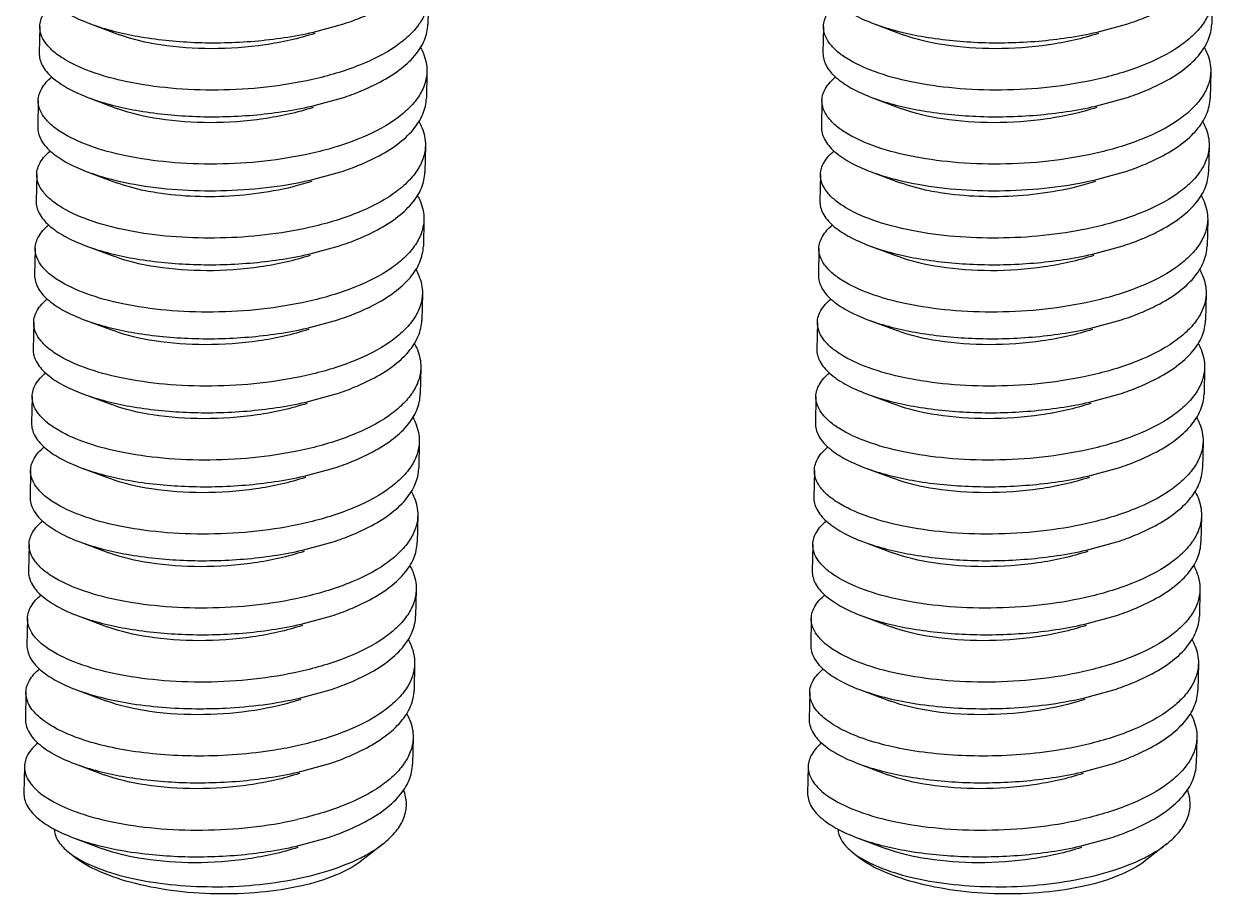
# Model space of a CAD drawing. Header units: millimetres. Extents: x 0 to 549, y 0 to 190.
# Drawn here: x 197.65 to 210.73, y 32.26 to 41.83 of the extents above; entities that cross this region are included whole.
import ezdxf

# ---------------------------------------------------------------- set-up
doc = ezdxf.new("R2010")
doc.units = ezdxf.units.MM

msp = doc.modelspace()

# ---------------------------------------------------------------- linework, layer by layer
at = {"color": 7, "linetype": 'Continuous'}
for p, q in [((202.102, 42.123), (202.096, 41.83)), ((210.72, 42.123), (210.714, 41.83)), ((197.828, 41.805), (197.822, 41.512)), ((198.385, 41.834), (198.705, 41.714)), ((200.837, 41.742), (201.173, 41.834)), ((206.446, 41.805), (206.44, 41.512)), ((207.003, 41.834), (207.322, 41.714)), ((209.454, 41.742), (209.791, 41.834)), ((202.085, 41.309), (202.079, 41.016)), ((210.703, 41.309), (210.697, 41.016)), ((197.811, 40.991), (197.805, 40.698)), ((198.368, 41.02), (198.688, 40.9)), ((200.82, 40.928), (201.156, 41.02)), ((206.429, 40.991), (206.423, 40.698)), ((206.986, 41.02), (207.306, 40.9)), ((209.438, 40.928), (209.774, 41.02)), ((202.068, 40.495), (202.062, 40.202)), ((210.686, 40.495), (210.68, 40.202)), ((197.794, 40.177), (197.788, 39.884)), ((198.351, 40.206), (198.671, 40.086)), ((200.803, 40.114), (201.139, 40.206)), ((206.412, 40.177), (206.406, 39.884)), ((206.969, 40.206), (207.289, 40.086)), ((209.421, 40.114), (209.757, 40.206)), ((202.052, 39.681), (202.046, 39.388)), ((210.67, 39.681), (210.663, 39.388)), ((198.334, 39.392), (198.654, 39.272)), ((200.786, 39.3), (201.123, 39.392)), ((206.952, 39.392), (207.272, 39.272)), ((209.404, 39.3), (209.74, 39.392)), ((197.777, 39.362), (197.771, 39.069)), ((206.395, 39.362), (206.389, 39.069)), ((202.035, 38.867), (202.029, 38.574)), ((210.653, 38.867), (210.647, 38.574)), ((197.761, 38.548), (197.754, 38.255)), ((198.317, 38.578), (198.637, 38.458)), ((200.769, 38.485), (201.106, 38.578)), ((206.378, 38.548), (206.372, 38.255)), ((206.935, 38.578), (207.255, 38.458)), ((209.387, 38.485), (209.724, 38.578)), ((202.018, 38.053), (202.012, 37.76)), ((210.636, 38.053), (210.63, 37.76)), ((197.744, 37.734), (197.738, 37.441)), ((198.301, 37.764), (198.62, 37.644)), ((200.752, 37.671), (201.089, 37.763)), ((206.362, 37.734), (206.356, 37.441)), ((206.918, 37.764), (207.238, 37.644)), ((209.37, 37.671), (209.707, 37.763)), ((202.001, 37.239), (201.995, 36.946)), ((210.619, 37.239), (210.613, 36.946)), ((197.727, 36.92), (197.721, 36.627)), ((198.284, 36.949), (198.603, 36.83)), ((200.735, 36.857), (201.072, 36.949)), ((206.345, 36.92), (206.339, 36.627)), ((206.902, 36.949), (207.221, 36.83)), ((209.353, 36.857), (209.69, 36.949)), ((201.984, 36.425), (201.978, 36.132)), ((210.602, 36.425), (210.596, 36.132)), ((197.71, 36.106), (197.704, 35.813)), ((198.267, 36.135), (198.586, 36.015)), ((200.718, 36.043), (201.055, 36.135)), ((206.328, 36.106), (206.322, 35.813)), ((206.885, 36.135), (207.204, 36.015)), ((209.336, 36.043), (209.673, 36.135)), ((201.967, 35.611), (201.961, 35.318)), ((210.585, 35.611), (210.579, 35.318)), ((198.25, 35.321), (198.57, 35.201)), ((200.702, 35.229), (201.038, 35.321)), ((206.868, 35.321), (207.188, 35.201)), ((209.32, 35.229), (209.656, 35.321)), ((197.693, 35.292), (197.687, 34.999)), ((206.311, 35.292), (206.305, 34.999)), ((201.95, 34.797), (201.944, 34.503)), ((210.568, 34.797), (210.562, 34.503)), ((197.676, 34.478), (197.67, 34.185)), ((198.233, 34.507), (198.553, 34.387)), ((200.685, 34.415), (201.021, 34.507)), ((206.294, 34.478), (206.288, 34.185)), ((206.851, 34.507), (207.171, 34.387)), ((209.303, 34.415), (209.639, 34.507)), ((201.934, 33.982), (201.927, 33.689)), ((210.551, 33.982), (210.545, 33.689)), ((197.659, 33.664), (197.653, 33.371)), ((198.216, 33.693), (198.536, 33.573)), ((200.668, 33.601), (201.004, 33.693)), ((206.277, 33.664), (206.271, 33.371)), ((206.834, 33.693), (207.154, 33.573)), ((209.286, 33.601), (209.622, 33.693)), ((198.199, 32.879), (198.519, 32.759)), ((200.651, 32.787), (200.988, 32.879)), ((206.817, 32.879), (207.137, 32.759)), ((209.269, 32.787), (209.606, 32.879)), ((198.127, 32.736), (198.173, 32.7)), ((201.603, 32.813), (201.37, 32.629)), ((206.745, 32.736), (206.791, 32.7)), ((210.221, 32.813), (209.988, 32.629))]:
    msp.add_line(p, q, dxfattribs=at)
for points, knots in [([(201.173, 41.834), (201.242, 41.857), (201.374, 41.905), (201.585, 42.001), (201.789, 42.124), (201.967, 42.282), (202.082, 42.456), (202.112, 42.584), (202.113, 42.645)], [0, 0, 0, 0, 0.166245, 0.320895, 0.529027, 0.708107, 0.861801, 1, 1, 1, 1]), ([(209.791, 41.834), (209.86, 41.857), (209.992, 41.905), (210.203, 42.001), (210.407, 42.124), (210.585, 42.282), (210.7, 42.456), (210.73, 42.584), (210.731, 42.645)], [0, 0, 0, 0, 0.166245, 0.320895, 0.529027, 0.708107, 0.861801, 1, 1, 1, 1]), ([(197.839, 42.326), (197.838, 42.28), (197.867, 42.177), (197.983, 42.046), (198.161, 41.927), (198.304, 41.864), (198.385, 41.834)], [0, 0, 0, 0, 0.178322, 0.394186, 0.666667, 1, 1, 1, 1]), ([(206.457, 42.326), (206.456, 42.28), (206.485, 42.177), (206.601, 42.046), (206.779, 41.927), (206.922, 41.864), (207.003, 41.834)], [0, 0, 0, 0, 0.178322, 0.394186, 0.666667, 1, 1, 1, 1]), ([(202.102, 42.124), (202.101, 42.076), (202.083, 41.977), (202.011, 41.837), (201.898, 41.706), (201.683, 41.533), (201.323, 41.355), (201.002, 41.261), (200.826, 41.221)], [0, 0, 0, 0, 0.08589, 0.178053, 0.281182, 0.397902, 0.673813, 1, 1, 1, 1]), ([(210.72, 42.124), (210.719, 42.076), (210.701, 41.977), (210.629, 41.837), (210.516, 41.706), (210.301, 41.533), (209.941, 41.355), (209.62, 41.261), (209.444, 41.221)], [0, 0, 0, 0, 0.08589, 0.178053, 0.281182, 0.397902, 0.673813, 1, 1, 1, 1]), ([(197.828, 41.805), (197.829, 41.851), (197.863, 41.953), (197.935, 42.028), (197.978, 42.064)], [0, 0, 0, 0, 0.452143, 1, 1, 1, 1]), ([(206.446, 41.805), (206.447, 41.851), (206.48, 41.953), (206.553, 42.028), (206.596, 42.064)], [0, 0, 0, 0, 0.452143, 1, 1, 1, 1]), ([(200.826, 41.221), (200.658, 41.183), (200.313, 41.127), (199.79, 41.096), (199.279, 41.116), (198.809, 41.182), (198.409, 41.29), (198.133, 41.413), (197.972, 41.53), (197.89, 41.618), (197.839, 41.709), (197.827, 41.774), (197.828, 41.805)], [0, 0, 0, 0, 0.158359, 0.321539, 0.481172, 0.629006, 0.757774, 0.862121, 0.904515, 0.940717, 0.971845, 1, 1, 1, 1]), ([(198.385, 41.834), (198.552, 41.772), (198.93, 41.678), (199.538, 41.616), (200.188, 41.63), (200.624, 41.694), (200.837, 41.742)], [0, 0, 0, 0, 0.215885, 0.468196, 0.736877, 1, 1, 1, 1]), ([(200.852, 41.728), (200.674, 41.67), (200.297, 41.587), (199.725, 41.547), (199.186, 41.583), (198.85, 41.659), (198.705, 41.714)], [0, 0, 0, 0, 0.257786, 0.529454, 0.785956, 1, 1, 1, 1]), ([(201.156, 41.02), (201.225, 41.042), (201.357, 41.09), (201.568, 41.187), (201.772, 41.309), (201.95, 41.468), (202.065, 41.642), (202.095, 41.77), (202.096, 41.83)], [0, 0, 0, 0, 0.166248, 0.320901, 0.529032, 0.708109, 0.861802, 1, 1, 1, 1]), ([(209.444, 41.221), (209.276, 41.183), (208.931, 41.127), (208.408, 41.096), (207.897, 41.116), (207.427, 41.182), (207.027, 41.29), (206.751, 41.413), (206.59, 41.53), (206.508, 41.618), (206.457, 41.709), (206.445, 41.774), (206.446, 41.805)], [0, 0, 0, 0, 0.158359, 0.321539, 0.481172, 0.629006, 0.757774, 0.862121, 0.904515, 0.940717, 0.971845, 1, 1, 1, 1]), ([(207.003, 41.834), (207.17, 41.772), (207.548, 41.678), (208.156, 41.616), (208.806, 41.63), (209.242, 41.694), (209.454, 41.742)], [0, 0, 0, 0, 0.215885, 0.468196, 0.736877, 1, 1, 1, 1]), ([(209.47, 41.728), (209.292, 41.67), (208.914, 41.587), (208.343, 41.547), (207.804, 41.583), (207.468, 41.659), (207.322, 41.714)], [0, 0, 0, 0, 0.257786, 0.529454, 0.785956, 1, 1, 1, 1]), ([(209.774, 41.02), (209.843, 41.042), (209.975, 41.09), (210.186, 41.187), (210.39, 41.309), (210.568, 41.468), (210.683, 41.642), (210.713, 41.77), (210.714, 41.83)], [0, 0, 0, 0, 0.166248, 0.320901, 0.529032, 0.708109, 0.861802, 1, 1, 1, 1]), ([(197.822, 41.512), (197.821, 41.466), (197.85, 41.363), (197.966, 41.232), (198.144, 41.113), (198.287, 41.05), (198.368, 41.02)], [0, 0, 0, 0, 0.178333, 0.394204, 0.666679, 1, 1, 1, 1]), ([(202.015, 41.571), (202.027, 41.55), (202.067, 41.468), (202.087, 41.376), (202.085, 41.309)], [0, 0, 0, 0, 0.26442, 1, 1, 1, 1]), ([(206.44, 41.512), (206.439, 41.466), (206.468, 41.363), (206.584, 41.232), (206.762, 41.113), (206.905, 41.05), (206.986, 41.02)], [0, 0, 0, 0, 0.178333, 0.394204, 0.666679, 1, 1, 1, 1]), ([(210.633, 41.571), (210.645, 41.55), (210.685, 41.468), (210.705, 41.376), (210.703, 41.309)], [0, 0, 0, 0, 0.26442, 1, 1, 1, 1]), ([(197.811, 40.991), (197.812, 41.037), (197.845, 41.138), (197.918, 41.213), (197.961, 41.249)], [0, 0, 0, 0, 0.452363, 1, 1, 1, 1]), ([(202.085, 41.309), (202.084, 41.262), (202.066, 41.163), (201.994, 41.023), (201.881, 40.891), (201.666, 40.719), (201.306, 40.54), (200.985, 40.446), (200.809, 40.407)], [0, 0, 0, 0, 0.085889, 0.178053, 0.281181, 0.3979, 0.673817, 1, 1, 1, 1]), ([(206.429, 40.991), (206.43, 41.037), (206.463, 41.138), (206.536, 41.213), (206.578, 41.249)], [0, 0, 0, 0, 0.452363, 1, 1, 1, 1]), ([(210.703, 41.309), (210.702, 41.262), (210.684, 41.163), (210.612, 41.023), (210.499, 40.891), (210.284, 40.719), (209.924, 40.54), (209.603, 40.446), (209.427, 40.407)], [0, 0, 0, 0, 0.085889, 0.178053, 0.281181, 0.3979, 0.673817, 1, 1, 1, 1]), ([(200.809, 40.407), (200.641, 40.369), (200.296, 40.313), (199.774, 40.282), (199.262, 40.302), (198.792, 40.368), (198.392, 40.475), (198.117, 40.599), (197.956, 40.716), (197.873, 40.803), (197.822, 40.895), (197.811, 40.96), (197.811, 40.991)], [0, 0, 0, 0, 0.158351, 0.321517, 0.481143, 0.628984, 0.757759, 0.86211, 0.904507, 0.940711, 0.971842, 1, 1, 1, 1]), ([(198.368, 41.02), (198.535, 40.957), (198.913, 40.864), (199.521, 40.802), (200.171, 40.816), (200.607, 40.88), (200.82, 40.928)], [0, 0, 0, 0, 0.215898, 0.468218, 0.736886, 1, 1, 1, 1]), ([(201.139, 40.206), (201.208, 40.228), (201.34, 40.276), (201.551, 40.373), (201.755, 40.495), (201.933, 40.654), (202.048, 40.828), (202.078, 40.956), (202.079, 41.016)], [0, 0, 0, 0, 0.166247, 0.3209, 0.529034, 0.708112, 0.861804, 1, 1, 1, 1]), ([(209.427, 40.407), (209.259, 40.369), (208.914, 40.313), (208.392, 40.282), (207.88, 40.302), (207.41, 40.368), (207.01, 40.475), (206.735, 40.599), (206.573, 40.716), (206.491, 40.803), (206.44, 40.895), (206.428, 40.96), (206.429, 40.991)], [0, 0, 0, 0, 0.158351, 0.321517, 0.481143, 0.628984, 0.757759, 0.86211, 0.904507, 0.940711, 0.971842, 1, 1, 1, 1]), ([(206.986, 41.02), (207.153, 40.957), (207.531, 40.864), (208.139, 40.802), (208.789, 40.816), (209.225, 40.88), (209.438, 40.928)], [0, 0, 0, 0, 0.215898, 0.468218, 0.736886, 1, 1, 1, 1]), ([(209.757, 40.206), (209.826, 40.228), (209.958, 40.276), (210.169, 40.373), (210.373, 40.495), (210.551, 40.654), (210.666, 40.828), (210.696, 40.956), (210.697, 41.016)], [0, 0, 0, 0, 0.166247, 0.3209, 0.529034, 0.708112, 0.861804, 1, 1, 1, 1]), ([(200.835, 40.914), (200.657, 40.856), (200.28, 40.773), (199.708, 40.733), (199.169, 40.769), (198.833, 40.845), (198.688, 40.9)], [0, 0, 0, 0, 0.257787, 0.529454, 0.785954, 1, 1, 1, 1]), ([(209.453, 40.914), (209.275, 40.856), (208.898, 40.773), (208.326, 40.733), (207.787, 40.769), (207.451, 40.845), (207.306, 40.9)], [0, 0, 0, 0, 0.257787, 0.529454, 0.785954, 1, 1, 1, 1]), ([(197.805, 40.698), (197.804, 40.652), (197.833, 40.549), (197.949, 40.418), (198.127, 40.299), (198.271, 40.236), (198.351, 40.206)], [0, 0, 0, 0, 0.178325, 0.394188, 0.666679, 1, 1, 1, 1]), ([(201.998, 40.757), (202.01, 40.736), (202.05, 40.655), (202.07, 40.562), (202.068, 40.495)], [0, 0, 0, 0, 0.264434, 1, 1, 1, 1]), ([(206.423, 40.698), (206.422, 40.652), (206.451, 40.549), (206.567, 40.418), (206.745, 40.299), (206.888, 40.236), (206.969, 40.206)], [0, 0, 0, 0, 0.178325, 0.394188, 0.666679, 1, 1, 1, 1]), ([(210.616, 40.757), (210.628, 40.736), (210.668, 40.655), (210.688, 40.562), (210.686, 40.495)], [0, 0, 0, 0, 0.264434, 1, 1, 1, 1]), ([(197.794, 40.177), (197.795, 40.223), (197.829, 40.325), (197.902, 40.4), (197.945, 40.436)], [0, 0, 0, 0, 0.452078, 1, 1, 1, 1]), ([(202.068, 40.495), (202.068, 40.448), (202.049, 40.349), (201.977, 40.209), (201.864, 40.077), (201.649, 39.905), (201.289, 39.726), (200.968, 39.632), (200.792, 39.593)], [0, 0, 0, 0, 0.085888, 0.17805, 0.281177, 0.397897, 0.673812, 1, 1, 1, 1]), ([(206.412, 40.177), (206.413, 40.223), (206.447, 40.325), (206.52, 40.4), (206.563, 40.436)], [0, 0, 0, 0, 0.452078, 1, 1, 1, 1]), ([(210.686, 40.495), (210.685, 40.448), (210.667, 40.349), (210.595, 40.209), (210.482, 40.077), (210.267, 39.905), (209.907, 39.726), (209.586, 39.632), (209.41, 39.593)], [0, 0, 0, 0, 0.085888, 0.17805, 0.281177, 0.397897, 0.673812, 1, 1, 1, 1]), ([(198.856, 39.548), (198.706, 39.575), (198.438, 39.64), (198.134, 39.765), (197.955, 39.888), (197.864, 39.979), (197.806, 40.075), (197.794, 40.144), (197.794, 40.177)], [0, 0, 0, 0, 0.348714, 0.631769, 0.746293, 0.843391, 0.925998, 1, 1, 1, 1]), ([(198.351, 40.206), (198.389, 40.192), (198.558, 40.134), (198.732, 40.093), (198.867, 40.069)], [0, 0, 0, 0, 0.230109, 1, 1, 1, 1]), ([(201.123, 39.392), (201.192, 39.414), (201.324, 39.462), (201.534, 39.558), (201.738, 39.681), (201.916, 39.84), (202.032, 40.014), (202.061, 40.142), (202.062, 40.202)], [0, 0, 0, 0, 0.166249, 0.320901, 0.529031, 0.708108, 0.861801, 1, 1, 1, 1]), ([(207.474, 39.548), (207.324, 39.575), (207.055, 39.64), (206.752, 39.765), (206.573, 39.888), (206.482, 39.979), (206.424, 40.075), (206.412, 40.144), (206.412, 40.177)], [0, 0, 0, 0, 0.348714, 0.631769, 0.746293, 0.843391, 0.925998, 1, 1, 1, 1]), ([(206.969, 40.206), (207.007, 40.192), (207.176, 40.134), (207.35, 40.093), (207.485, 40.069)], [0, 0, 0, 0, 0.230109, 1, 1, 1, 1]), ([(209.74, 39.392), (209.81, 39.414), (209.942, 39.462), (210.152, 39.558), (210.356, 39.681), (210.534, 39.84), (210.649, 40.014), (210.679, 40.142), (210.68, 40.202)], [0, 0, 0, 0, 0.166249, 0.320901, 0.529031, 0.708108, 0.861801, 1, 1, 1, 1]), ([(199.109, 39.975), (199.069, 39.981), (198.92, 40.008), (198.774, 40.047), (198.671, 40.086)], [0, 0, 0, 0, 0.272455, 1, 1, 1, 1]), ([(198.867, 40.069), (199.181, 40.012), (199.832, 39.971), (200.482, 40.041), (200.803, 40.114)], [0, 0, 0, 0, 0.49218, 1, 1, 1, 1]), ([(200.818, 40.1), (200.545, 40.01), (199.972, 39.913), (199.392, 39.93), (199.109, 39.975)], [0, 0, 0, 0, 0.5014, 1, 1, 1, 1]), ([(207.727, 39.975), (207.687, 39.981), (207.538, 40.008), (207.391, 40.047), (207.289, 40.086)], [0, 0, 0, 0, 0.272455, 1, 1, 1, 1]), ([(207.485, 40.069), (207.799, 40.012), (208.45, 39.971), (209.099, 40.041), (209.421, 40.114)], [0, 0, 0, 0, 0.49218, 1, 1, 1, 1]), ([(209.436, 40.1), (209.163, 40.01), (208.59, 39.913), (208.01, 39.93), (207.727, 39.975)], [0, 0, 0, 0, 0.5014, 1, 1, 1, 1]), ([(201.982, 39.943), (201.993, 39.922), (202.034, 39.84), (202.053, 39.748), (202.052, 39.681)], [0, 0, 0, 0, 0.264415, 1, 1, 1, 1]), ([(210.6, 39.943), (210.611, 39.922), (210.651, 39.84), (210.671, 39.748), (210.67, 39.681)], [0, 0, 0, 0, 0.264415, 1, 1, 1, 1]), ([(197.788, 39.884), (197.787, 39.838), (197.816, 39.735), (197.933, 39.603), (198.11, 39.485), (198.254, 39.422), (198.334, 39.392)], [0, 0, 0, 0, 0.178332, 0.394202, 0.666677, 1, 1, 1, 1]), ([(206.406, 39.884), (206.405, 39.838), (206.434, 39.735), (206.55, 39.603), (206.728, 39.485), (206.872, 39.422), (206.952, 39.392)], [0, 0, 0, 0, 0.178332, 0.394202, 0.666677, 1, 1, 1, 1]), ([(202.052, 39.681), (202.051, 39.634), (202.033, 39.535), (201.96, 39.395), (201.847, 39.263), (201.632, 39.091), (201.272, 38.912), (200.951, 38.818), (200.775, 38.779)], [0, 0, 0, 0, 0.08589, 0.178054, 0.281182, 0.397901, 0.673816, 1, 1, 1, 1]), ([(210.67, 39.681), (210.669, 39.634), (210.65, 39.535), (210.578, 39.395), (210.465, 39.263), (210.25, 39.091), (209.89, 38.912), (209.569, 38.818), (209.393, 38.779)], [0, 0, 0, 0, 0.08589, 0.178054, 0.281182, 0.397901, 0.673816, 1, 1, 1, 1]), ([(197.777, 39.363), (197.778, 39.409), (197.812, 39.51), (197.884, 39.585), (197.927, 39.621)], [0, 0, 0, 0, 0.452352, 1, 1, 1, 1]), ([(200.792, 39.593), (200.471, 39.52), (199.822, 39.45), (199.17, 39.491), (198.856, 39.548)], [0, 0, 0, 0, 0.50782, 1, 1, 1, 1]), ([(206.395, 39.363), (206.396, 39.409), (206.43, 39.51), (206.502, 39.585), (206.545, 39.621)], [0, 0, 0, 0, 0.452352, 1, 1, 1, 1]), ([(209.41, 39.593), (209.089, 39.52), (208.44, 39.45), (207.788, 39.491), (207.474, 39.548)], [0, 0, 0, 0, 0.50782, 1, 1, 1, 1]), ([(198.334, 39.392), (198.501, 39.329), (198.88, 39.236), (199.487, 39.174), (200.137, 39.188), (200.574, 39.252), (200.786, 39.3)], [0, 0, 0, 0, 0.215899, 0.468219, 0.736885, 1, 1, 1, 1]), ([(201.106, 38.578), (201.175, 38.6), (201.307, 38.648), (201.517, 38.744), (201.721, 38.867), (201.899, 39.026), (202.015, 39.2), (202.044, 39.328), (202.046, 39.388)], [0, 0, 0, 0, 0.166248, 0.320903, 0.529036, 0.708114, 0.861805, 1, 1, 1, 1]), ([(206.952, 39.392), (207.119, 39.329), (207.498, 39.236), (208.105, 39.174), (208.755, 39.188), (209.192, 39.252), (209.404, 39.3)], [0, 0, 0, 0, 0.215899, 0.468219, 0.736885, 1, 1, 1, 1]), ([(209.724, 38.578), (209.793, 38.6), (209.925, 38.648), (210.135, 38.744), (210.339, 38.867), (210.517, 39.026), (210.633, 39.2), (210.662, 39.328), (210.663, 39.388)], [0, 0, 0, 0, 0.166248, 0.320903, 0.529036, 0.708114, 0.861805, 1, 1, 1, 1]), ([(200.775, 38.779), (200.607, 38.741), (200.262, 38.685), (199.74, 38.654), (199.229, 38.673), (198.759, 38.74), (198.358, 38.847), (198.083, 38.971), (197.922, 39.088), (197.839, 39.175), (197.788, 39.267), (197.777, 39.332), (197.777, 39.363)], [0, 0, 0, 0, 0.158351, 0.321516, 0.481142, 0.628982, 0.757759, 0.862111, 0.904507, 0.940711, 0.971842, 1, 1, 1, 1]), ([(200.801, 39.286), (200.624, 39.227), (200.246, 39.144), (199.675, 39.104), (199.136, 39.141), (198.799, 39.217), (198.654, 39.272)], [0, 0, 0, 0, 0.257787, 0.529455, 0.785955, 1, 1, 1, 1]), ([(209.393, 38.779), (209.225, 38.741), (208.88, 38.685), (208.358, 38.654), (207.847, 38.673), (207.377, 38.74), (206.976, 38.847), (206.701, 38.971), (206.54, 39.088), (206.457, 39.175), (206.406, 39.267), (206.395, 39.332), (206.395, 39.363)], [0, 0, 0, 0, 0.158351, 0.321516, 0.481142, 0.628982, 0.757759, 0.862111, 0.904507, 0.940711, 0.971842, 1, 1, 1, 1]), ([(209.419, 39.286), (209.242, 39.227), (208.864, 39.144), (208.293, 39.104), (207.753, 39.141), (207.417, 39.217), (207.272, 39.272)], [0, 0, 0, 0, 0.257787, 0.529455, 0.785955, 1, 1, 1, 1]), ([(201.965, 39.129), (201.976, 39.108), (202.017, 39.026), (202.036, 38.934), (202.035, 38.867)], [0, 0, 0, 0, 0.264442, 1, 1, 1, 1]), ([(210.583, 39.129), (210.594, 39.108), (210.635, 39.026), (210.654, 38.934), (210.653, 38.867)], [0, 0, 0, 0, 0.264442, 1, 1, 1, 1]), ([(197.771, 39.07), (197.77, 39.024), (197.8, 38.921), (197.916, 38.789), (198.093, 38.671), (198.237, 38.608), (198.317, 38.578)], [0, 0, 0, 0, 0.178324, 0.394184, 0.666664, 1, 1, 1, 1]), ([(206.389, 39.07), (206.388, 39.024), (206.417, 38.921), (206.534, 38.789), (206.711, 38.671), (206.855, 38.608), (206.935, 38.578)], [0, 0, 0, 0, 0.178324, 0.394184, 0.666664, 1, 1, 1, 1]), ([(202.035, 38.867), (202.034, 38.82), (202.016, 38.721), (201.944, 38.581), (201.83, 38.449), (201.615, 38.277), (201.255, 38.098), (200.934, 38.004), (200.758, 37.964)], [0, 0, 0, 0, 0.085888, 0.178049, 0.281176, 0.397895, 0.673811, 1, 1, 1, 1]), ([(210.653, 38.867), (210.652, 38.82), (210.634, 38.721), (210.562, 38.581), (210.448, 38.449), (210.233, 38.277), (209.873, 38.098), (209.552, 38.004), (209.376, 37.964)], [0, 0, 0, 0, 0.085888, 0.178049, 0.281176, 0.397895, 0.673811, 1, 1, 1, 1]), ([(197.761, 38.548), (197.762, 38.595), (197.795, 38.696), (197.868, 38.771), (197.911, 38.807)], [0, 0, 0, 0, 0.452192, 1, 1, 1, 1]), ([(206.378, 38.548), (206.379, 38.595), (206.413, 38.696), (206.486, 38.771), (206.529, 38.807)], [0, 0, 0, 0, 0.452192, 1, 1, 1, 1]), ([(200.758, 37.964), (200.591, 37.927), (200.245, 37.871), (199.723, 37.84), (199.212, 37.859), (198.742, 37.926), (198.341, 38.033), (198.066, 38.157), (197.905, 38.274), (197.822, 38.361), (197.771, 38.453), (197.76, 38.518), (197.761, 38.548)], [0, 0, 0, 0, 0.158363, 0.321548, 0.481183, 0.629018, 0.757782, 0.862125, 0.904517, 0.940717, 0.971844, 1, 1, 1, 1]), ([(198.317, 38.578), (198.485, 38.515), (198.863, 38.422), (199.47, 38.36), (200.12, 38.374), (200.557, 38.438), (200.769, 38.485)], [0, 0, 0, 0, 0.21588, 0.468192, 0.736875, 1, 1, 1, 1]), ([(200.785, 38.472), (200.607, 38.413), (200.229, 38.33), (199.658, 38.29), (199.119, 38.327), (198.783, 38.403), (198.637, 38.458)], [0, 0, 0, 0, 0.257787, 0.529453, 0.785955, 1, 1, 1, 1]), ([(201.089, 37.763), (201.158, 37.786), (201.29, 37.834), (201.5, 37.93), (201.704, 38.053), (201.882, 38.211), (201.998, 38.386), (202.027, 38.514), (202.029, 38.574)], [0, 0, 0, 0, 0.166249, 0.3209, 0.529028, 0.708103, 0.8618, 1, 1, 1, 1]), ([(209.376, 37.964), (209.208, 37.927), (208.863, 37.871), (208.341, 37.84), (207.829, 37.859), (207.36, 37.926), (206.959, 38.033), (206.684, 38.157), (206.523, 38.274), (206.44, 38.361), (206.389, 38.453), (206.378, 38.518), (206.378, 38.548)], [0, 0, 0, 0, 0.158363, 0.321548, 0.481183, 0.629018, 0.757782, 0.862125, 0.904517, 0.940717, 0.971844, 1, 1, 1, 1]), ([(206.935, 38.578), (207.103, 38.515), (207.481, 38.422), (208.088, 38.36), (208.738, 38.374), (209.175, 38.438), (209.387, 38.485)], [0, 0, 0, 0, 0.21588, 0.468192, 0.736875, 1, 1, 1, 1]), ([(209.403, 38.472), (209.225, 38.413), (208.847, 38.33), (208.276, 38.29), (207.737, 38.327), (207.4, 38.403), (207.255, 38.458)], [0, 0, 0, 0, 0.257787, 0.529453, 0.785955, 1, 1, 1, 1]), ([(209.707, 37.763), (209.776, 37.786), (209.908, 37.834), (210.118, 37.93), (210.322, 38.053), (210.5, 38.211), (210.616, 38.386), (210.645, 38.514), (210.647, 38.574)], [0, 0, 0, 0, 0.166249, 0.3209, 0.529028, 0.708103, 0.8618, 1, 1, 1, 1]), ([(197.754, 38.255), (197.754, 38.209), (197.783, 38.106), (197.899, 37.975), (198.076, 37.857), (198.22, 37.794), (198.301, 37.764)], [0, 0, 0, 0, 0.178331, 0.394199, 0.666675, 1, 1, 1, 1]), ([(201.948, 38.314), (201.96, 38.293), (202, 38.212), (202.019, 38.12), (202.018, 38.053)], [0, 0, 0, 0, 0.264397, 1, 1, 1, 1]), ([(206.372, 38.255), (206.371, 38.209), (206.401, 38.106), (206.517, 37.975), (206.694, 37.857), (206.838, 37.794), (206.918, 37.764)], [0, 0, 0, 0, 0.178331, 0.394199, 0.666675, 1, 1, 1, 1]), ([(210.566, 38.314), (210.578, 38.293), (210.618, 38.212), (210.637, 38.12), (210.636, 38.053)], [0, 0, 0, 0, 0.264397, 1, 1, 1, 1]), ([(197.744, 37.734), (197.745, 37.78), (197.778, 37.882), (197.85, 37.957), (197.893, 37.993)], [0, 0, 0, 0, 0.452313, 1, 1, 1, 1]), ([(202.018, 38.053), (202.017, 38.005), (201.999, 37.907), (201.927, 37.767), (201.813, 37.635), (201.598, 37.462), (201.238, 37.284), (200.918, 37.19), (200.741, 37.15)], [0, 0, 0, 0, 0.085891, 0.178056, 0.281185, 0.397902, 0.673815, 1, 1, 1, 1]), ([(206.362, 37.734), (206.363, 37.78), (206.396, 37.882), (206.468, 37.957), (206.511, 37.993)], [0, 0, 0, 0, 0.452313, 1, 1, 1, 1]), ([(210.636, 38.053), (210.635, 38.005), (210.617, 37.907), (210.545, 37.767), (210.431, 37.635), (210.216, 37.462), (209.856, 37.284), (209.535, 37.19), (209.359, 37.15)], [0, 0, 0, 0, 0.085891, 0.178056, 0.281185, 0.397902, 0.673815, 1, 1, 1, 1]), ([(200.741, 37.15), (200.574, 37.113), (200.228, 37.057), (199.706, 37.026), (199.195, 37.045), (198.725, 37.112), (198.325, 37.219), (198.049, 37.342), (197.888, 37.46), (197.806, 37.547), (197.754, 37.639), (197.743, 37.704), (197.744, 37.734)], [0, 0, 0, 0, 0.158351, 0.321515, 0.481139, 0.628979, 0.757757, 0.862111, 0.904507, 0.940712, 0.971842, 1, 1, 1, 1]), ([(198.301, 37.764), (198.468, 37.701), (198.846, 37.608), (199.454, 37.546), (200.103, 37.56), (200.54, 37.624), (200.752, 37.671)], [0, 0, 0, 0, 0.2159, 0.468219, 0.736883, 1, 1, 1, 1]), ([(201.072, 36.949), (201.141, 36.972), (201.273, 37.02), (201.484, 37.116), (201.687, 37.239), (201.865, 37.397), (201.981, 37.572), (202.011, 37.7), (202.012, 37.76)], [0, 0, 0, 0, 0.16625, 0.320905, 0.529039, 0.708116, 0.861806, 1, 1, 1, 1]), ([(209.359, 37.15), (209.192, 37.113), (208.846, 37.057), (208.324, 37.026), (207.813, 37.045), (207.343, 37.112), (206.943, 37.219), (206.667, 37.342), (206.506, 37.46), (206.423, 37.547), (206.372, 37.639), (206.361, 37.704), (206.362, 37.734)], [0, 0, 0, 0, 0.158351, 0.321515, 0.481139, 0.628979, 0.757757, 0.862111, 0.904507, 0.940712, 0.971842, 1, 1, 1, 1]), ([(206.918, 37.764), (207.086, 37.701), (207.464, 37.608), (208.071, 37.546), (208.721, 37.56), (209.158, 37.624), (209.37, 37.671)], [0, 0, 0, 0, 0.2159, 0.468219, 0.736883, 1, 1, 1, 1]), ([(209.69, 36.949), (209.759, 36.972), (209.891, 37.02), (210.102, 37.116), (210.305, 37.239), (210.483, 37.397), (210.599, 37.572), (210.629, 37.7), (210.63, 37.76)], [0, 0, 0, 0, 0.16625, 0.320905, 0.529039, 0.708116, 0.861806, 1, 1, 1, 1]), ([(200.768, 37.658), (200.59, 37.599), (200.212, 37.516), (199.641, 37.476), (199.102, 37.513), (198.766, 37.589), (198.62, 37.644)], [0, 0, 0, 0, 0.257787, 0.529455, 0.785956, 1, 1, 1, 1]), ([(209.386, 37.658), (209.208, 37.599), (208.83, 37.516), (208.259, 37.476), (207.72, 37.513), (207.384, 37.589), (207.238, 37.644)], [0, 0, 0, 0, 0.257787, 0.529455, 0.785956, 1, 1, 1, 1]), ([(197.738, 37.441), (197.737, 37.395), (197.766, 37.292), (197.882, 37.161), (198.059, 37.043), (198.203, 36.98), (198.284, 36.949)], [0, 0, 0, 0, 0.178325, 0.394186, 0.666666, 1, 1, 1, 1]), ([(201.931, 37.501), (201.943, 37.48), (201.983, 37.398), (202.002, 37.306), (202.001, 37.239)], [0, 0, 0, 0, 0.264452, 1, 1, 1, 1]), ([(206.356, 37.441), (206.355, 37.395), (206.384, 37.292), (206.5, 37.161), (206.677, 37.043), (206.821, 36.98), (206.902, 36.949)], [0, 0, 0, 0, 0.178325, 0.394186, 0.666666, 1, 1, 1, 1]), ([(210.549, 37.501), (210.561, 37.48), (210.601, 37.398), (210.62, 37.306), (210.619, 37.239)], [0, 0, 0, 0, 0.264452, 1, 1, 1, 1]), ([(197.727, 36.92), (197.728, 36.966), (197.761, 37.068), (197.834, 37.143), (197.877, 37.179)], [0, 0, 0, 0, 0.452208, 1, 1, 1, 1]), ([(202.001, 37.239), (202, 37.191), (201.982, 37.093), (201.91, 36.953), (201.796, 36.821), (201.582, 36.648), (201.222, 36.47), (200.901, 36.376), (200.725, 36.336)], [0, 0, 0, 0, 0.085887, 0.178048, 0.281174, 0.397893, 0.673811, 1, 1, 1, 1]), ([(206.345, 36.92), (206.346, 36.966), (206.379, 37.068), (206.452, 37.143), (206.495, 37.179)], [0, 0, 0, 0, 0.452208, 1, 1, 1, 1]), ([(210.619, 37.239), (210.618, 37.191), (210.6, 37.093), (210.528, 36.953), (210.414, 36.821), (210.2, 36.648), (209.84, 36.47), (209.519, 36.376), (209.342, 36.336)], [0, 0, 0, 0, 0.085887, 0.178048, 0.281174, 0.397893, 0.673811, 1, 1, 1, 1]), ([(200.725, 36.336), (200.557, 36.298), (200.211, 36.243), (199.689, 36.212), (199.178, 36.231), (198.708, 36.298), (198.308, 36.405), (198.032, 36.528), (197.871, 36.646), (197.789, 36.733), (197.737, 36.825), (197.726, 36.89), (197.727, 36.92)], [0, 0, 0, 0, 0.158363, 0.321548, 0.481184, 0.629018, 0.757782, 0.862125, 0.904517, 0.940717, 0.971844, 1, 1, 1, 1]), ([(198.284, 36.949), (198.451, 36.887), (198.829, 36.793), (199.437, 36.732), (200.086, 36.746), (200.523, 36.809), (200.735, 36.857)], [0, 0, 0, 0, 0.215879, 0.468192, 0.736875, 1, 1, 1, 1]), ([(201.055, 36.135), (201.124, 36.158), (201.256, 36.206), (201.467, 36.302), (201.671, 36.425), (201.849, 36.583), (201.964, 36.757), (201.994, 36.885), (201.995, 36.946)], [0, 0, 0, 0, 0.166248, 0.3209, 0.529026, 0.708101, 0.861799, 1, 1, 1, 1]), ([(209.342, 36.336), (209.175, 36.298), (208.829, 36.243), (208.307, 36.212), (207.796, 36.231), (207.326, 36.298), (206.926, 36.405), (206.65, 36.528), (206.489, 36.646), (206.407, 36.733), (206.355, 36.825), (206.344, 36.89), (206.345, 36.92)], [0, 0, 0, 0, 0.158363, 0.321548, 0.481184, 0.629018, 0.757782, 0.862125, 0.904517, 0.940717, 0.971844, 1, 1, 1, 1]), ([(206.902, 36.949), (207.069, 36.887), (207.447, 36.793), (208.055, 36.732), (208.704, 36.746), (209.141, 36.809), (209.353, 36.857)], [0, 0, 0, 0, 0.215879, 0.468192, 0.736875, 1, 1, 1, 1]), ([(209.673, 36.135), (209.742, 36.158), (209.874, 36.206), (210.085, 36.302), (210.288, 36.425), (210.466, 36.583), (210.582, 36.757), (210.612, 36.885), (210.613, 36.946)], [0, 0, 0, 0, 0.166248, 0.3209, 0.529026, 0.708101, 0.861799, 1, 1, 1, 1]), ([(200.751, 36.844), (200.573, 36.785), (200.195, 36.702), (199.624, 36.662), (199.085, 36.699), (198.749, 36.775), (198.603, 36.83)], [0, 0, 0, 0, 0.257787, 0.529453, 0.785954, 1, 1, 1, 1]), ([(209.369, 36.844), (209.191, 36.785), (208.813, 36.702), (208.242, 36.662), (207.703, 36.699), (207.367, 36.775), (207.221, 36.83)], [0, 0, 0, 0, 0.257787, 0.529453, 0.785954, 1, 1, 1, 1]), ([(197.721, 36.627), (197.72, 36.581), (197.749, 36.478), (197.865, 36.347), (198.043, 36.229), (198.186, 36.165), (198.267, 36.135)], [0, 0, 0, 0, 0.17833, 0.394199, 0.666675, 1, 1, 1, 1]), ([(201.914, 36.686), (201.926, 36.665), (201.966, 36.584), (201.986, 36.491), (201.984, 36.425)], [0, 0, 0, 0, 0.26439, 1, 1, 1, 1]), ([(206.339, 36.627), (206.338, 36.581), (206.367, 36.478), (206.483, 36.347), (206.66, 36.229), (206.804, 36.165), (206.885, 36.135)], [0, 0, 0, 0, 0.17833, 0.394199, 0.666675, 1, 1, 1, 1]), ([(210.532, 36.686), (210.544, 36.665), (210.584, 36.584), (210.603, 36.491), (210.602, 36.425)], [0, 0, 0, 0, 0.26439, 1, 1, 1, 1]), ([(197.71, 36.106), (197.711, 36.152), (197.744, 36.254), (197.817, 36.329), (197.86, 36.364)], [0, 0, 0, 0, 0.452296, 1, 1, 1, 1]), ([(201.984, 36.425), (201.983, 36.377), (201.965, 36.278), (201.893, 36.139), (201.779, 36.007), (201.565, 35.834), (201.205, 35.656), (200.884, 35.562), (200.708, 35.522)], [0, 0, 0, 0, 0.085891, 0.178057, 0.281187, 0.397903, 0.673815, 1, 1, 1, 1]), ([(206.328, 36.106), (206.329, 36.152), (206.362, 36.254), (206.435, 36.329), (206.478, 36.364)], [0, 0, 0, 0, 0.452296, 1, 1, 1, 1]), ([(210.602, 36.425), (210.601, 36.377), (210.583, 36.278), (210.511, 36.139), (210.397, 36.007), (210.183, 35.834), (209.823, 35.656), (209.502, 35.562), (209.326, 35.522)], [0, 0, 0, 0, 0.085891, 0.178057, 0.281187, 0.397903, 0.673815, 1, 1, 1, 1]), ([(200.708, 35.522), (200.54, 35.484), (200.195, 35.428), (199.672, 35.398), (199.161, 35.417), (198.691, 35.484), (198.291, 35.591), (198.015, 35.714), (197.854, 35.832), (197.772, 35.919), (197.721, 36.01), (197.709, 36.076), (197.71, 36.106)], [0, 0, 0, 0, 0.158351, 0.321515, 0.481138, 0.628978, 0.757756, 0.86211, 0.904507, 0.940712, 0.971842, 1, 1, 1, 1]), ([(198.267, 36.135), (198.434, 36.073), (198.812, 35.979), (199.42, 35.918), (200.07, 35.932), (200.506, 35.995), (200.718, 36.043)], [0, 0, 0, 0, 0.2159, 0.468218, 0.736883, 1, 1, 1, 1]), ([(201.038, 35.321), (201.107, 35.344), (201.239, 35.392), (201.45, 35.488), (201.654, 35.611), (201.832, 35.769), (201.947, 35.943), (201.977, 36.071), (201.978, 36.132)], [0, 0, 0, 0, 0.166251, 0.320908, 0.529042, 0.70812, 0.861808, 1, 1, 1, 1]), ([(209.326, 35.522), (209.158, 35.484), (208.813, 35.428), (208.29, 35.398), (207.779, 35.417), (207.309, 35.484), (206.909, 35.591), (206.633, 35.714), (206.472, 35.832), (206.39, 35.919), (206.338, 36.01), (206.327, 36.076), (206.328, 36.106)], [0, 0, 0, 0, 0.158351, 0.321515, 0.481138, 0.628978, 0.757756, 0.86211, 0.904507, 0.940712, 0.971842, 1, 1, 1, 1]), ([(206.885, 36.135), (207.052, 36.073), (207.43, 35.979), (208.038, 35.918), (208.687, 35.932), (209.124, 35.995), (209.336, 36.043)], [0, 0, 0, 0, 0.2159, 0.468218, 0.736883, 1, 1, 1, 1]), ([(209.656, 35.321), (209.725, 35.344), (209.857, 35.392), (210.068, 35.488), (210.272, 35.611), (210.45, 35.769), (210.565, 35.943), (210.595, 36.071), (210.596, 36.132)], [0, 0, 0, 0, 0.166251, 0.320908, 0.529042, 0.70812, 0.861808, 1, 1, 1, 1]), ([(200.734, 36.03), (200.556, 35.971), (200.178, 35.888), (199.607, 35.848), (199.068, 35.884), (198.732, 35.961), (198.586, 36.015)], [0, 0, 0, 0, 0.257786, 0.529454, 0.785956, 1, 1, 1, 1]), ([(209.352, 36.03), (209.174, 35.971), (208.796, 35.888), (208.225, 35.848), (207.686, 35.884), (207.35, 35.961), (207.204, 36.015)], [0, 0, 0, 0, 0.257786, 0.529454, 0.785956, 1, 1, 1, 1]), ([(201.897, 35.873), (201.909, 35.852), (201.949, 35.77), (201.969, 35.678), (201.967, 35.611)], [0, 0, 0, 0, 0.264468, 1, 1, 1, 1]), ([(210.515, 35.873), (210.527, 35.852), (210.567, 35.77), (210.587, 35.678), (210.585, 35.611)], [0, 0, 0, 0, 0.264468, 1, 1, 1, 1]), ([(197.704, 35.813), (197.703, 35.767), (197.732, 35.664), (197.848, 35.533), (198.026, 35.415), (198.169, 35.351), (198.25, 35.321)], [0, 0, 0, 0, 0.178328, 0.394194, 0.666674, 1, 1, 1, 1]), ([(206.322, 35.813), (206.321, 35.767), (206.35, 35.664), (206.466, 35.533), (206.644, 35.415), (206.787, 35.351), (206.868, 35.321)], [0, 0, 0, 0, 0.178328, 0.394194, 0.666674, 1, 1, 1, 1]), ([(201.967, 35.611), (201.966, 35.563), (201.948, 35.464), (201.876, 35.325), (201.763, 35.193), (201.548, 35.02), (201.188, 34.842), (200.867, 34.748), (200.691, 34.708)], [0, 0, 0, 0, 0.085885, 0.178045, 0.281171, 0.39789, 0.67381, 1, 1, 1, 1]), ([(210.585, 35.611), (210.584, 35.563), (210.566, 35.464), (210.494, 35.325), (210.381, 35.193), (210.166, 35.02), (209.806, 34.842), (209.485, 34.748), (209.309, 34.708)], [0, 0, 0, 0, 0.085885, 0.178045, 0.281171, 0.39789, 0.67381, 1, 1, 1, 1]), ([(197.693, 35.292), (197.694, 35.338), (197.728, 35.44), (197.8, 35.515), (197.843, 35.55)], [0, 0, 0, 0, 0.452257, 1, 1, 1, 1]), ([(206.311, 35.292), (206.312, 35.338), (206.345, 35.44), (206.418, 35.515), (206.461, 35.55)], [0, 0, 0, 0, 0.452257, 1, 1, 1, 1]), ([(198.25, 35.321), (198.417, 35.259), (198.795, 35.165), (199.403, 35.104), (200.053, 35.117), (200.489, 35.181), (200.702, 35.229)], [0, 0, 0, 0, 0.215877, 0.468191, 0.736875, 1, 1, 1, 1]), ([(201.021, 34.507), (201.09, 34.53), (201.222, 34.578), (201.433, 34.674), (201.637, 34.797), (201.815, 34.955), (201.93, 35.129), (201.96, 35.257), (201.961, 35.318)], [0, 0, 0, 0, 0.166248, 0.320897, 0.529022, 0.708098, 0.861798, 1, 1, 1, 1]), ([(206.868, 35.321), (207.035, 35.259), (207.413, 35.165), (208.021, 35.104), (208.671, 35.117), (209.107, 35.181), (209.32, 35.229)], [0, 0, 0, 0, 0.215877, 0.468191, 0.736875, 1, 1, 1, 1]), ([(209.639, 34.507), (209.708, 34.53), (209.84, 34.578), (210.051, 34.674), (210.255, 34.797), (210.433, 34.955), (210.548, 35.129), (210.578, 35.257), (210.579, 35.318)], [0, 0, 0, 0, 0.166248, 0.320897, 0.529022, 0.708098, 0.861798, 1, 1, 1, 1]), ([(200.691, 34.708), (200.523, 34.67), (200.178, 34.614), (199.655, 34.583), (199.144, 34.603), (198.674, 34.67), (198.274, 34.777), (197.999, 34.9), (197.837, 35.018), (197.755, 35.105), (197.704, 35.196), (197.692, 35.262), (197.693, 35.292)], [0, 0, 0, 0, 0.158362, 0.321545, 0.481179, 0.629014, 0.757777, 0.86212, 0.904514, 0.940715, 0.971843, 1, 1, 1, 1]), ([(200.717, 35.216), (200.539, 35.157), (200.162, 35.074), (199.59, 35.034), (199.051, 35.07), (198.715, 35.146), (198.57, 35.201)], [0, 0, 0, 0, 0.257787, 0.529454, 0.785955, 1, 1, 1, 1]), ([(209.309, 34.708), (209.141, 34.67), (208.796, 34.614), (208.273, 34.583), (207.762, 34.603), (207.292, 34.67), (206.892, 34.777), (206.616, 34.9), (206.455, 35.018), (206.373, 35.105), (206.322, 35.196), (206.31, 35.262), (206.311, 35.292)], [0, 0, 0, 0, 0.158362, 0.321545, 0.481179, 0.629014, 0.757777, 0.86212, 0.904514, 0.940715, 0.971843, 1, 1, 1, 1]), ([(209.335, 35.216), (209.157, 35.157), (208.78, 35.074), (208.208, 35.034), (207.669, 35.07), (207.333, 35.146), (207.188, 35.201)], [0, 0, 0, 0, 0.257787, 0.529454, 0.785955, 1, 1, 1, 1]), ([(201.881, 35.058), (201.892, 35.037), (201.932, 34.955), (201.952, 34.863), (201.95, 34.797)], [0, 0, 0, 0, 0.264374, 1, 1, 1, 1]), ([(210.499, 35.058), (210.51, 35.037), (210.55, 34.955), (210.57, 34.863), (210.568, 34.797)], [0, 0, 0, 0, 0.264374, 1, 1, 1, 1]), ([(197.687, 34.999), (197.686, 34.953), (197.715, 34.85), (197.831, 34.719), (198.009, 34.6), (198.153, 34.537), (198.233, 34.507)], [0, 0, 0, 0, 0.17833, 0.394198, 0.666676, 1, 1, 1, 1]), ([(206.305, 34.999), (206.304, 34.953), (206.333, 34.85), (206.449, 34.719), (206.627, 34.6), (206.77, 34.537), (206.851, 34.507)], [0, 0, 0, 0, 0.17833, 0.394198, 0.666676, 1, 1, 1, 1]), ([(201.95, 34.797), (201.949, 34.749), (201.931, 34.65), (201.859, 34.51), (201.746, 34.379), (201.531, 34.206), (201.171, 34.028), (200.85, 33.934), (200.674, 33.894)], [0, 0, 0, 0, 0.085892, 0.178059, 0.281189, 0.397906, 0.673815, 1, 1, 1, 1]), ([(210.568, 34.797), (210.567, 34.749), (210.549, 34.65), (210.477, 34.51), (210.364, 34.379), (210.149, 34.206), (209.789, 34.028), (209.468, 33.934), (209.292, 33.894)], [0, 0, 0, 0, 0.085892, 0.178059, 0.281189, 0.397906, 0.673815, 1, 1, 1, 1]), ([(197.676, 34.478), (197.677, 34.524), (197.71, 34.625), (197.782, 34.7), (197.825, 34.736)], [0, 0, 0, 0, 0.45247, 1, 1, 1, 1]), ([(206.294, 34.478), (206.295, 34.524), (206.328, 34.625), (206.4, 34.7), (206.443, 34.736)], [0, 0, 0, 0, 0.45247, 1, 1, 1, 1]), ([(199.581, 33.778), (199.332, 33.778), (198.968, 33.802), (198.514, 33.891), (198.229, 33.977), (197.995, 34.081), (197.819, 34.199), (197.704, 34.33), (197.675, 34.432), (197.676, 34.478)], [0, 0, 0, 0, 0.347812, 0.504224, 0.643317, 0.762102, 0.859239, 0.936272, 1, 1, 1, 1]), ([(198.233, 34.507), (198.431, 34.433), (198.883, 34.33), (199.343, 34.299), (199.592, 34.299)], [0, 0, 0, 0, 0.459395, 1, 1, 1, 1]), ([(199.592, 34.299), (199.685, 34.299), (200.052, 34.308), (200.418, 34.355), (200.685, 34.415)], [0, 0, 0, 0, 0.253777, 1, 1, 1, 1]), ([(200.7, 34.402), (200.535, 34.347), (200.183, 34.267), (199.825, 34.237), (199.64, 34.234)], [0, 0, 0, 0, 0.48607, 1, 1, 1, 1]), ([(201.004, 33.693), (201.074, 33.715), (201.206, 33.764), (201.416, 33.86), (201.62, 33.983), (201.798, 34.141), (201.914, 34.315), (201.943, 34.443), (201.944, 34.504)], [0, 0, 0, 0, 0.166252, 0.320909, 0.529043, 0.70812, 0.861809, 1, 1, 1, 1]), ([(208.199, 33.778), (207.949, 33.778), (207.586, 33.802), (207.132, 33.891), (206.847, 33.977), (206.613, 34.081), (206.437, 34.199), (206.322, 34.33), (206.293, 34.432), (206.294, 34.478)], [0, 0, 0, 0, 0.347812, 0.504224, 0.643317, 0.762102, 0.859239, 0.936272, 1, 1, 1, 1]), ([(206.851, 34.507), (207.049, 34.433), (207.501, 34.33), (207.961, 34.299), (208.21, 34.299)], [0, 0, 0, 0, 0.459395, 1, 1, 1, 1]), ([(208.21, 34.299), (208.303, 34.299), (208.67, 34.308), (209.036, 34.355), (209.303, 34.415)], [0, 0, 0, 0, 0.253777, 1, 1, 1, 1]), ([(209.318, 34.402), (209.153, 34.347), (208.801, 34.267), (208.442, 34.237), (208.258, 34.234)], [0, 0, 0, 0, 0.48607, 1, 1, 1, 1]), ([(209.622, 33.693), (209.692, 33.715), (209.823, 33.764), (210.034, 33.86), (210.238, 33.983), (210.416, 34.141), (210.531, 34.315), (210.561, 34.443), (210.562, 34.504)], [0, 0, 0, 0, 0.166252, 0.320909, 0.529043, 0.70812, 0.861809, 1, 1, 1, 1]), ([(199.64, 34.234), (199.44, 34.23), (199.071, 34.249), (198.709, 34.328), (198.553, 34.387)], [0, 0, 0, 0, 0.545765, 1, 1, 1, 1]), ([(208.258, 34.234), (208.058, 34.23), (207.689, 34.249), (207.327, 34.328), (207.171, 34.387)], [0, 0, 0, 0, 0.545765, 1, 1, 1, 1]), ([(197.67, 34.185), (197.669, 34.139), (197.698, 34.036), (197.814, 33.905), (197.992, 33.786), (198.136, 33.723), (198.216, 33.693)], [0, 0, 0, 0, 0.17833, 0.394197, 0.666677, 1, 1, 1, 1]), ([(201.863, 34.244), (201.875, 34.223), (201.915, 34.142), (201.935, 34.049), (201.934, 33.982)], [0, 0, 0, 0, 0.264473, 1, 1, 1, 1]), ([(206.288, 34.185), (206.287, 34.139), (206.316, 34.036), (206.432, 33.905), (206.61, 33.786), (206.754, 33.723), (206.834, 33.693)], [0, 0, 0, 0, 0.17833, 0.394197, 0.666677, 1, 1, 1, 1]), ([(210.481, 34.244), (210.493, 34.223), (210.533, 34.142), (210.553, 34.049), (210.551, 33.982)], [0, 0, 0, 0, 0.264473, 1, 1, 1, 1]), ([(197.808, 33.921), (197.766, 33.886), (197.694, 33.811), (197.66, 33.71), (197.659, 33.664)], [0, 0, 0, 0, 0.547534, 1, 1, 1, 1]), ([(200.674, 33.894), (200.587, 33.874), (200.227, 33.805), (199.859, 33.778), (199.581, 33.778)], [0, 0, 0, 0, 0.243013, 1, 1, 1, 1]), ([(201.934, 33.982), (201.933, 33.935), (201.914, 33.836), (201.842, 33.696), (201.729, 33.565), (201.514, 33.392), (201.154, 33.213), (200.833, 33.12), (200.657, 33.08)], [0, 0, 0, 0, 0.085884, 0.178044, 0.281171, 0.39789, 0.67381, 1, 1, 1, 1]), ([(206.426, 33.921), (206.383, 33.886), (206.311, 33.811), (206.278, 33.71), (206.277, 33.664)], [0, 0, 0, 0, 0.547534, 1, 1, 1, 1]), ([(209.292, 33.894), (209.205, 33.874), (208.845, 33.805), (208.477, 33.778), (208.199, 33.778)], [0, 0, 0, 0, 0.243013, 1, 1, 1, 1]), ([(210.551, 33.982), (210.55, 33.935), (210.532, 33.836), (210.46, 33.696), (210.347, 33.565), (210.132, 33.392), (209.772, 33.213), (209.451, 33.12), (209.275, 33.08)], [0, 0, 0, 0, 0.085884, 0.178044, 0.281171, 0.39789, 0.67381, 1, 1, 1, 1]), ([(197.659, 33.664), (197.659, 33.633), (197.67, 33.568), (197.721, 33.476), (197.804, 33.389), (197.965, 33.272), (198.24, 33.149), (198.641, 33.041), (199.111, 32.975), (199.622, 32.955), (200.144, 32.986), (200.489, 33.042), (200.657, 33.08)], [0, 0, 0, 0, 0.028156, 0.059286, 0.095492, 0.137889, 0.24224, 0.371009, 0.518849, 0.678477, 0.841646, 1, 1, 1, 1]), ([(198.216, 33.693), (198.383, 33.631), (198.762, 33.537), (199.369, 33.475), (200.019, 33.489), (200.456, 33.553), (200.668, 33.601)], [0, 0, 0, 0, 0.215877, 0.468191, 0.736875, 1, 1, 1, 1]), ([(200.988, 32.879), (201.057, 32.901), (201.189, 32.949), (201.399, 33.046), (201.603, 33.168), (201.781, 33.327), (201.897, 33.501), (201.926, 33.629), (201.927, 33.689)], [0, 0, 0, 0, 0.166247, 0.320896, 0.52902, 0.708097, 0.861797, 1, 1, 1, 1]), ([(206.277, 33.664), (206.277, 33.633), (206.288, 33.568), (206.339, 33.476), (206.422, 33.389), (206.583, 33.272), (206.858, 33.149), (207.259, 33.041), (207.728, 32.975), (208.24, 32.955), (208.762, 32.986), (209.107, 33.042), (209.275, 33.08)], [0, 0, 0, 0, 0.028156, 0.059286, 0.095492, 0.137889, 0.24224, 0.371009, 0.518849, 0.678477, 0.841646, 1, 1, 1, 1]), ([(206.834, 33.693), (207.001, 33.631), (207.38, 33.537), (207.987, 33.475), (208.637, 33.489), (209.074, 33.553), (209.286, 33.601)], [0, 0, 0, 0, 0.215877, 0.468191, 0.736875, 1, 1, 1, 1]), ([(209.606, 32.879), (209.675, 32.901), (209.807, 32.949), (210.017, 33.046), (210.221, 33.168), (210.399, 33.327), (210.515, 33.501), (210.544, 33.629), (210.545, 33.689)], [0, 0, 0, 0, 0.166247, 0.320896, 0.52902, 0.708097, 0.861797, 1, 1, 1, 1]), ([(200.683, 33.587), (200.506, 33.529), (200.128, 33.446), (199.557, 33.406), (199.017, 33.442), (198.681, 33.518), (198.536, 33.573)], [0, 0, 0, 0, 0.257787, 0.529455, 0.785956, 1, 1, 1, 1]), ([(209.301, 33.587), (209.124, 33.529), (208.746, 33.446), (208.175, 33.406), (207.635, 33.442), (207.299, 33.518), (207.154, 33.573)], [0, 0, 0, 0, 0.257787, 0.529455, 0.785956, 1, 1, 1, 1]), ([(197.653, 33.371), (197.652, 33.325), (197.682, 33.222), (197.798, 33.091), (197.975, 32.972), (198.119, 32.909), (198.199, 32.879)], [0, 0, 0, 0, 0.178323, 0.394192, 0.666673, 1, 1, 1, 1]), ([(201.603, 32.813), (201.655, 32.854), (201.746, 32.939), (201.839, 33.091), (201.87, 33.252), (201.848, 33.357), (201.83, 33.405)], [0, 0, 0, 0, 0.291894, 0.542971, 0.770629, 1, 1, 1, 1]), ([(206.271, 33.371), (206.27, 33.325), (206.299, 33.222), (206.416, 33.091), (206.593, 32.972), (206.737, 32.909), (206.817, 32.879)], [0, 0, 0, 0, 0.178323, 0.394192, 0.666673, 1, 1, 1, 1]), ([(210.221, 32.813), (210.273, 32.854), (210.364, 32.939), (210.457, 33.091), (210.488, 33.252), (210.466, 33.357), (210.448, 33.405)], [0, 0, 0, 0, 0.291894, 0.542971, 0.770629, 1, 1, 1, 1]), ([(197.986, 32.976), (197.988, 32.934), (198.021, 32.84), (198.087, 32.77), (198.127, 32.736)], [0, 0, 0, 0, 0.45038, 1, 1, 1, 1]), ([(206.604, 32.976), (206.606, 32.934), (206.639, 32.84), (206.705, 32.77), (206.745, 32.736)], [0, 0, 0, 0, 0.45038, 1, 1, 1, 1]), ([(198.199, 32.879), (198.367, 32.816), (198.745, 32.723), (199.352, 32.661), (200.002, 32.675), (200.439, 32.739), (200.651, 32.787)], [0, 0, 0, 0, 0.215898, 0.468214, 0.736882, 1, 1, 1, 1]), ([(206.817, 32.879), (206.984, 32.816), (207.363, 32.723), (207.97, 32.661), (208.62, 32.675), (209.057, 32.739), (209.269, 32.787)], [0, 0, 0, 0, 0.215898, 0.468214, 0.736882, 1, 1, 1, 1]), ([(198.173, 32.7), (198.253, 32.641), (198.453, 32.54), (198.802, 32.434), (199.216, 32.363), (199.822, 32.324), (200.432, 32.37), (200.996, 32.506), (201.247, 32.604), (201.36, 32.66)], [0, 0, 0, 0, 0.090233, 0.202438, 0.33185, 0.471983, 0.755364, 0.885329, 1, 1, 1, 1]), ([(200.667, 32.773), (200.489, 32.715), (200.111, 32.632), (199.54, 32.591), (199.001, 32.628), (198.664, 32.704), (198.519, 32.759)], [0, 0, 0, 0, 0.257788, 0.529454, 0.785954, 1, 1, 1, 1]), ([(201.36, 32.66), (201.382, 32.672), (201.467, 32.717), (201.548, 32.769), (201.603, 32.813)], [0, 0, 0, 0, 0.266572, 1, 1, 1, 1]), ([(206.791, 32.7), (206.871, 32.641), (207.071, 32.54), (207.42, 32.434), (207.834, 32.363), (208.44, 32.324), (209.05, 32.37), (209.614, 32.506), (209.865, 32.604), (209.978, 32.66)], [0, 0, 0, 0, 0.090233, 0.202438, 0.33185, 0.471983, 0.755364, 0.885329, 1, 1, 1, 1]), ([(209.284, 32.773), (209.107, 32.715), (208.729, 32.632), (208.158, 32.591), (207.619, 32.628), (207.282, 32.704), (207.137, 32.759)], [0, 0, 0, 0, 0.257788, 0.529454, 0.785954, 1, 1, 1, 1]), ([(209.978, 32.66), (210, 32.672), (210.085, 32.717), (210.166, 32.769), (210.221, 32.813)], [0, 0, 0, 0, 0.266572, 1, 1, 1, 1]), ([(201.37, 32.629), (201.286, 32.563), (201.07, 32.449), (200.691, 32.336), (200.245, 32.269), (199.764, 32.253), (199.284, 32.289), (198.84, 32.375), (198.467, 32.503), (198.256, 32.625), (198.174, 32.695)], [0, 0, 0, 0, 0.096252, 0.215863, 0.35321, 0.500017, 0.646821, 0.784162, 0.90376, 1, 1, 1, 1]), ([(209.988, 32.629), (209.904, 32.563), (209.688, 32.449), (209.309, 32.336), (208.863, 32.269), (208.382, 32.253), (207.902, 32.289), (207.458, 32.375), (207.085, 32.503), (206.874, 32.625), (206.792, 32.695)], [0, 0, 0, 0, 0.096252, 0.215863, 0.35321, 0.500017, 0.646821, 0.784162, 0.90376, 1, 1, 1, 1])]:
    msp.add_open_spline(points, degree=3, knots=knots, dxfattribs=at)

doc.saveas('drawing.dxf')
